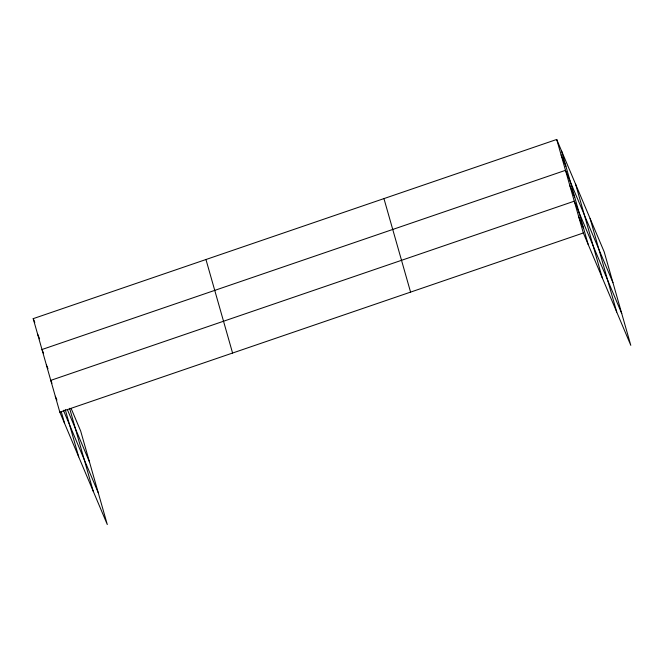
<?xml version="1.0" encoding="UTF-8"?>
<svg xmlns="http://www.w3.org/2000/svg" width="664" height="664" viewBox="0 0 664 664"><rect width="100%" height="100%" fill="white"/><g stroke="black" fill="none" stroke-linecap="round" stroke-linejoin="round"><path stroke-width="1" d="M71.28 408.8L80.668 431.019L107.294 524.535L59.826 412.17L33.2 318.654L556.706 139.465L604.174 251.83L630.8 345.346L583.332 232.981L556.706 139.465M59.826 412.17L583.332 232.981M561.105 154.895L565.911 166.274M612.963 282.69L565.496 170.324L41.99 349.513L43.592 353.306M569.886 185.754L574.7 197.142M621.745 313.557L574.277 201.184L50.771 380.372L51.975 383.219M578.809 217.087L583.614 228.466M33.2 318.654L34.802 322.447M37.591 334.083L39.599 338.823M67.321 409.481L89.449 461.878M46.38 364.943L47.982 368.736M63.404 410.269L98.239 492.738M55.303 396.267L56.905 400.068M590.097 218.506L616.723 312.022M575.597 184.169L602.223 277.693M561.52 150.844L588.146 244.369M383.95 198.594L410.576 292.11M205.956 259.516L232.583 353.041M69.612 408.302L93.217 491.211M65.263 409.647L78.709 456.874M61.237 411.63L64.632 423.549"/></g></svg>
